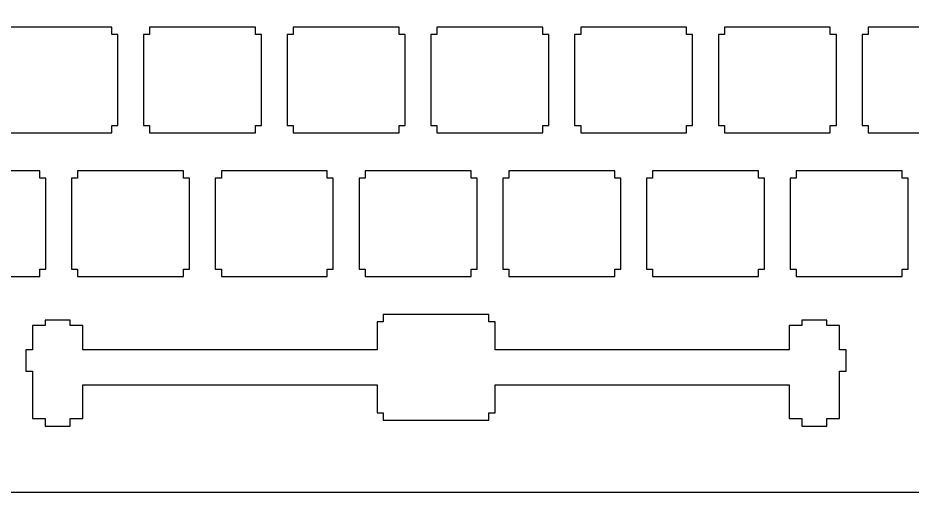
# Model space of a CAD drawing. Header units: inches. Extents: x -0.4 to 15.5, y 0 to 4.8.
# Drawn here: x 6.234 to 10.888, y 0 to 2.469 of the extents above; entities that cross this region are included whole.
import ezdxf

# ---------------------------------------------------------------- set-up
doc = ezdxf.new("R2010")
doc.units = ezdxf.units.IN
doc.header["$LTSCALE"] = 0.03937
doc.header["$MEASUREMENT"] = 0
doc.layers.add('LAYER1', color=7, linetype='CONTINUOUS')

msp = doc.modelspace()

# ---------------------------------------------------------------- linework, layer by layer
at = {"layer": 'LAYER1'}
for points in [[(0, 0), (15.51181, 0), (15.51181, 4.29134), (0, 4.29134), (0, 0)], [(6.72244, 1.90945), (6.75394, 1.90945), (6.75394, 2.38189), (6.72244, 2.38189), (6.72244, 2.42126), (6.17126, 2.42126), (6.17126, 2.38189), (6.13976, 2.38189), (6.13976, 1.90945), (6.17126, 1.90945), (6.17126, 1.87008), (6.72244, 1.87008), (6.72244, 1.90945)], [(7.47047, 1.90945), (7.50197, 1.90945), (7.50197, 2.38189), (7.47047, 2.38189), (7.47047, 2.42126), (6.91929, 2.42126), (6.91929, 2.38189), (6.8878, 2.38189), (6.8878, 1.90945), (6.91929, 1.90945), (6.91929, 1.87008), (7.47047, 1.87008), (7.47047, 1.90945)], [(8.2185, 1.90945), (8.25, 1.90945), (8.25, 2.38189), (8.2185, 2.38189), (8.2185, 2.42126), (7.66732, 2.42126), (7.66732, 2.38189), (7.63583, 2.38189), (7.63583, 1.90945), (7.66732, 1.90945), (7.66732, 1.87008), (8.2185, 1.87008), (8.2185, 1.90945)], [(8.96654, 1.90945), (8.99803, 1.90945), (8.99803, 2.38189), (8.96654, 2.38189), (8.96654, 2.42126), (8.41535, 2.42126), (8.41535, 2.38189), (8.38386, 2.38189), (8.38386, 1.90945), (8.41535, 1.90945), (8.41535, 1.87008), (8.96654, 1.87008), (8.96654, 1.90945)], [(9.71457, 1.90945), (9.74606, 1.90945), (9.74606, 2.38189), (9.71457, 2.38189), (9.71457, 2.42126), (9.16339, 2.42126), (9.16339, 2.38189), (9.13189, 2.38189), (9.13189, 1.90945), (9.16339, 1.90945), (9.16339, 1.87008), (9.71457, 1.87008), (9.71457, 1.90945)], [(10.4626, 1.90945), (10.49409, 1.90945), (10.49409, 2.38189), (10.4626, 2.38189), (10.4626, 2.42126), (9.91142, 2.42126), (9.91142, 2.38189), (9.87992, 2.38189), (9.87992, 1.90945), (9.91142, 1.90945), (9.91142, 1.87008), (10.4626, 1.87008), (10.4626, 1.90945)], [(11.21063, 1.90945), (11.24213, 1.90945), (11.24213, 2.38189), (11.21063, 2.38189), (11.21063, 2.42126), (10.65945, 2.42126), (10.65945, 2.38189), (10.62795, 2.38189), (10.62795, 1.90945), (10.65945, 1.90945), (10.65945, 1.87008), (11.21063, 1.87008), (11.21063, 1.90945)], [(6.34843, 1.16142), (6.37992, 1.16142), (6.37992, 1.63386), (6.34843, 1.63386), (6.34843, 1.67323), (5.79724, 1.67323), (5.79724, 1.63386), (5.76575, 1.63386), (5.76575, 1.16142), (5.79724, 1.16142), (5.79724, 1.12205), (6.34843, 1.12205), (6.34843, 1.16142)], [(7.09646, 1.16142), (7.12795, 1.16142), (7.12795, 1.63386), (7.09646, 1.63386), (7.09646, 1.67323), (6.54528, 1.67323), (6.54528, 1.63386), (6.51378, 1.63386), (6.51378, 1.16142), (6.54528, 1.16142), (6.54528, 1.12205), (7.09646, 1.12205), (7.09646, 1.16142)], [(7.84449, 1.16142), (7.87598, 1.16142), (7.87598, 1.63386), (7.84449, 1.63386), (7.84449, 1.67323), (7.29331, 1.67323), (7.29331, 1.63386), (7.26181, 1.63386), (7.26181, 1.16142), (7.29331, 1.16142), (7.29331, 1.12205), (7.84449, 1.12205), (7.84449, 1.16142)], [(8.59252, 1.16142), (8.62402, 1.16142), (8.62402, 1.63386), (8.59252, 1.63386), (8.59252, 1.67323), (8.04134, 1.67323), (8.04134, 1.63386), (8.00984, 1.63386), (8.00984, 1.16142), (8.04134, 1.16142), (8.04134, 1.12205), (8.59252, 1.12205), (8.59252, 1.16142)], [(9.34055, 1.16142), (9.37205, 1.16142), (9.37205, 1.63386), (9.34055, 1.63386), (9.34055, 1.67323), (8.78937, 1.67323), (8.78937, 1.63386), (8.75787, 1.63386), (8.75787, 1.16142), (8.78937, 1.16142), (8.78937, 1.12205), (9.34055, 1.12205), (9.34055, 1.16142)], [(10.08858, 1.16142), (10.12008, 1.16142), (10.12008, 1.63386), (10.08858, 1.63386), (10.08858, 1.67323), (9.5374, 1.67323), (9.5374, 1.63386), (9.50591, 1.63386), (9.50591, 1.16142), (9.5374, 1.16142), (9.5374, 1.12205), (10.08858, 1.12205), (10.08858, 1.16142)], [(10.83661, 1.16142), (10.86811, 1.16142), (10.86811, 1.63386), (10.83661, 1.63386), (10.83661, 1.67323), (10.28543, 1.67323), (10.28543, 1.63386), (10.25394, 1.63386), (10.25394, 1.16142), (10.28543, 1.16142), (10.28543, 1.12205), (10.83661, 1.12205), (10.83661, 1.16142)], [(6.50689, 0.38307), (6.57283, 0.38307), (6.57283, 0.55906), (8.10335, 0.55906), (8.10335, 0.41339), (8.13484, 0.41339), (8.13484, 0.37402), (8.68602, 0.37402), (8.68602, 0.41339), (8.71752, 0.41339), (8.71752, 0.55906), (10.24803, 0.55906), (10.24803, 0.38307), (10.31398, 0.38307), (10.31398, 0.34402), (10.4439, 0.34402), (10.4439, 0.38307), (10.50984, 0.38307), (10.50984, 0.62992), (10.54528, 0.62992), (10.54528, 0.74016), (10.50984, 0.74016), (10.50984, 0.86732), (10.4439, 0.86732), (10.4439, 0.8952), (10.31398, 0.8952), (10.31398, 0.86732), (10.24803, 0.86732), (10.24803, 0.74016), (8.71752, 0.74016), (8.71752, 0.88583), (8.68602, 0.88583), (8.68602, 0.9252), (8.13484, 0.9252), (8.13484, 0.88583), (8.10335, 0.88583), (8.10335, 0.74016), (6.57283, 0.74016), (6.57283, 0.86732), (6.50689, 0.86732), (6.50689, 0.8952), (6.37697, 0.8952), (6.37697, 0.86732), (6.31102, 0.86732), (6.31102, 0.74016), (6.27559, 0.74016), (6.27559, 0.62992), (6.31102, 0.62992), (6.31102, 0.38307), (6.37697, 0.38307), (6.37697, 0.34402), (6.50689, 0.34402), (6.50689, 0.38307)]]:
    msp.add_lwpolyline(points, close=True, dxfattribs=at)

doc.saveas('drawing.dxf')
